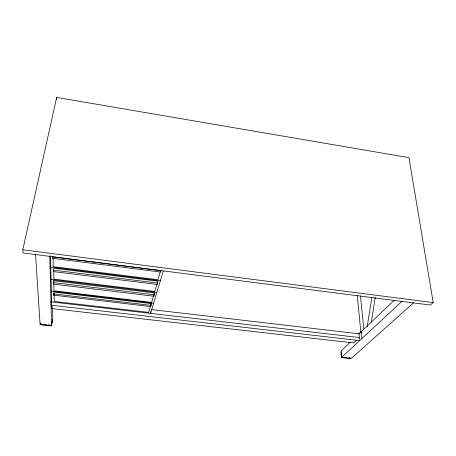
<?xml version="1.0" encoding="UTF-8"?>
<svg xmlns="http://www.w3.org/2000/svg" width="456" height="456" viewBox="0 0 456 456"><rect width="100%" height="100%" fill="white"/><g stroke="black" fill="none" stroke-linecap="round" stroke-linejoin="round"><path stroke-width="0.68" d="M157.172 284.436L157.742 281.17L53.677 268.179L53.312 270.106L53.335 271.571L157.172 284.436L157.286 283.176M153.809 296.212L154.396 292.934L53.745 280.714L53.392 282.589L53.42 284.116L153.809 296.212L154.396 292.934M150.702 306.58L151.215 303.582L54.064 292.079L53.722 293.915L53.745 295.18L150.702 306.58L150.868 304.773M150.788 311.454L150.605 313.386L163.276 270.944M367.148 326.958L371.828 297.494M371.338 321.879L375.254 297.278M41.855 324.159L40.504 324.017L40.556 324.752L51.311 325.926L51.562 324.547M51.813 323.167L52.434 319.719M35.511 254.043L40.099 324.29L51.579 325.544L52.816 318.71L52.6 308.735M50.519 255.822L51.636 301.94L51.038 305.178L359.659 340.598L359.009 333.803L393.984 300.498M53.745 295.18L54.082 293.35M356.558 340.165L353.611 342.935L51.802 308.564L52.155 306.626M50.969 302.55L51.574 299.296M53.335 271.571L53.58 270.294M40.099 324.29L40.362 322.916M22.8 249.774L56.664 97.413L408.958 157.651L433.2 302.596L430.31 305.041L23.119 252.972L22.8 249.774L433.2 302.596M160.387 271.411L157.964 279.75L53.232 266.635L53.078 257.714M151.215 303.582L148.662 312.371L54.213 301.427L54.104 294.696M156.744 284.595L154.761 291.418L53.854 279.118L53.734 271.679M153.586 295.71L151.637 302.402L53.911 290.803L53.791 283.558M358.838 333.786L361.289 331.632L361.961 338.466M350.254 342.137L341.191 350.772L341.704 357.253L351.399 358.313L413.831 302.556M340.86 351.707L341.322 357.595L341.971 356.991M341.704 357.253L402.163 301.182M341.322 357.595L350.413 358.587M44.551 324.455L45.896 324.604M48.592 324.9L49.943 325.048M344.776 357.299L346.178 357.453M348.977 357.76L350.379 357.909M51.636 301.94L359.368 337.531M151.671 309.601L359.009 333.803M51.374 291.116L153.638 303.24M53.722 293.915L151.05 305.389M53.392 282.589L154.231 294.787M51.095 279.528L156.87 292.399M53.312 270.106L157.571 283.068M50.793 267.091L160.335 280.788M360.451 295.847L363.802 329.112M357.259 295.482L360.924 332.96M341.607 352.402L341.766 354.369M51.289 325.196L51.311 325.926M49.738 255.907L51.579 325.544M51.705 304.682L51.802 308.564M53.745 280.714L53.768 282.241M56.664 97.413L56.675 99.34M160.991 270.699L160.592 272.061L52.674 258.307L52.645 256.848L160.991 270.699"/></g></svg>
